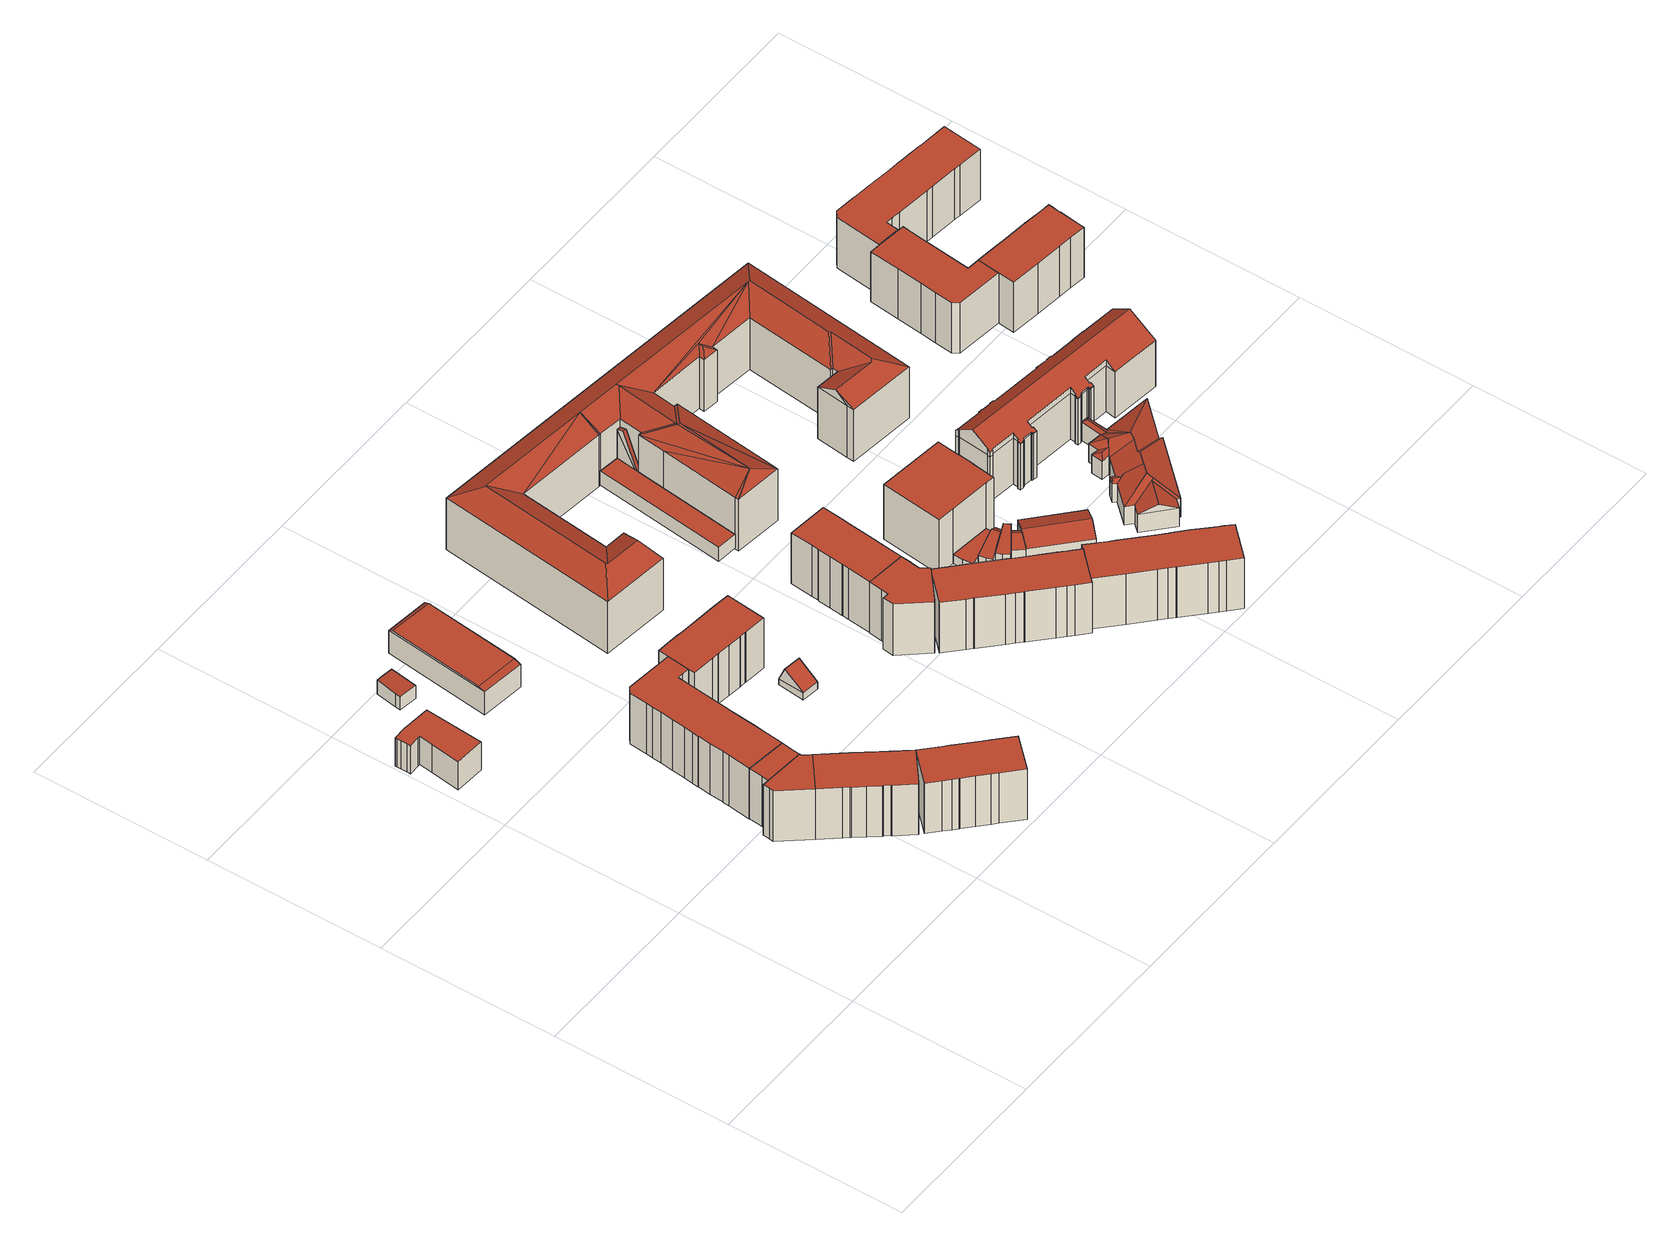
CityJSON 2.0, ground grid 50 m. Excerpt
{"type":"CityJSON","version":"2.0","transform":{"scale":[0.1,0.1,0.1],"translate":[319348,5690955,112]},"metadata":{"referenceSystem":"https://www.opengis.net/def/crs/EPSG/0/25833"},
"CityObjects":{
"building1":{"type":"Building","attributes":{"Gemeindeschluessel":14713000,"Dachorientierung":0,"MittlereTraufHoehe":122.43,"ObjektHoehe":9.33,"BodenHoehe":113.09,"Geometrietyp2DReferenz":"3000","BezugspunktDach":"2000","AbsoluteHoehe":122.43,"Dachflaeche":150.11,"function":"31001_9998","measuredHeight":9.33,"storeysAboveGround":3},"geometry":[{"type":"MultiSurface","lod":"2","boundaries":[[[0,1,2,3,4,5,6,7,8,9,10,11]],[[5,4,12,13]],[[4,3,14,12]],[[3,2,15,14]],[[2,1,16,15]],[[1,0,17,16]],[[0,11,18,17]],[[11,10,19,18]],[[10,9,20,19]],[[9,8,21,20]],[[8,7,22,21]],[[7,6,23,22]],[[6,5,13,23]],[[18,19,20,21,22,23,13,12,14,15,16,17]]],"semantics":{"surfaces":[{"type":"RoofSurface"},{"type":"WallSurface"},{"type":"GroundSurface"}],"values":[0,1,1,1,1,1,1,1,1,1,1,1,1,2]}}]},
"building2":{"type":"Building","attributes":{"Gemeindeschluessel":14713000,"Geometrietyp2DReferenz":"3000","function":"31001_9998","roofType":"9999"},"children":["building2-1","building2-2"]},
"building2-1":{"type":"BuildingPart","attributes":{"Dachtyp_tdc":"tdcPolyFlatRoof","Dachneigung":0,"QualitaetDacherkennung":59,"Geometrietyp2DReferenz":"3000","roofType":"1000","measuredHeight":16.65},"parents":["building2"],"geometry":[{"type":"MultiSurface","lod":"2","boundaries":[[[24,25,26,27]],[[25,28,29,26]],[[28,30,31,29]],[[30,32,33,31]],[[32,34,35,33]],[[34,36,37,35]],[[36,34,32,30,28,25,24]],[[27,26,29,31,33,35,37]],[[27,37,36,24]]],"semantics":{"surfaces":[{"type":"WallSurface"},{"type":"RoofSurface"},{"type":"GroundSurface"},{"type":"ClosureSurface"}],"values":[0,0,0,0,0,0,1,2,3]}}]},
"building2-2":{"type":"BuildingPart","attributes":{"Dachtyp_tdc":"tdcPolyFlatRoof","Dachneigung":0,"QualitaetDacherkennung":64,"Geometrietyp2DReferenz":"3000","roofType":"1000","measuredHeight":16.72},"parents":["building2"],"geometry":[{"type":"MultiSurface","lod":"2","boundaries":[[[38,39,40,41]],[[39,42,43,40]],[[42,44,45,43]],[[44,46,24,27,45]],[[47,48,49,37,36]],[[48,50,51,49]],[[50,52,53,51]],[[52,54,55,53]],[[54,38,41,55]],[[54,52,50,48,47,46,44,42,39,38]],[[41,40,43,45,27,37,49,51,53,55]],[[36,24,46,47]],[[36,37,27,24]]],"semantics":{"surfaces":[{"type":"WallSurface"},{"type":"RoofSurface"},{"type":"GroundSurface"},{"type":"ClosureSurface"}],"values":[0,0,0,0,0,0,0,0,0,1,2,0,3]}}]},
"building3":{"type":"Building","attributes":{"Dachtyp_tdc":"tdcPolyFlatRoof","Gemeindeschluessel":14713000,"Dachneigung":0,"QualitaetDacherkennung":76,"Geometrietyp2DReferenz":"3000","function":"31001_9998","roofType":"1000","measuredHeight":16.68},"geometry":[{"type":"MultiSurface","lod":"2","boundaries":[[[56,57,58,59]],[[57,60,61,58]],[[60,62,63,61]],[[62,64,65,63]],[[64,66,67,65]],[[66,68,69,67]],[[68,70,71,69]],[[70,72,73,71]],[[72,74,75,73]],[[74,38,41,75]],[[38,54,55,41]],[[54,76,77,55]],[[76,78,79,77]],[[78,80,81,79]],[[80,82,83,81]],[[82,84,85,83]],[[84,56,59,85]],[[84,82,80,78,76,54,38,74,72,70,68,66,64,62,60,57,56]],[[59,58,61,63,65,67,69,71,73,75,41,55,77,79,81,83,85]]],"semantics":{"surfaces":[{"type":"WallSurface"},{"type":"RoofSurface"},{"type":"GroundSurface"}],"values":[0,0,0,0,0,0,0,0,0,0,0,0,0,0,0,0,0,1,2]}}]},
"building4":{"type":"Building","attributes":{"Dachtyp_tdc":"tdcPolyFlatRoof","Gemeindeschluessel":14713000,"Dachneigung":3.45,"QualitaetDacherkennung":69,"Geometrietyp2DReferenz":"3000","function":"31001_9998","roofType":"2100","measuredHeight":4.68},"geometry":[{"type":"MultiSurface","lod":"2","boundaries":[[[86,87,88,89]],[[87,90,91,88]],[[90,92,93,91]],[[92,94,95,93]],[[94,96,97,95]],[[96,86,89,97]],[[96,94,92,90,87,86]],[[89,88,91,93,95,97]]],"semantics":{"surfaces":[{"type":"WallSurface"},{"type":"RoofSurface"},{"type":"GroundSurface"}],"values":[0,0,0,0,0,0,1,2]}}]},
"building5":{"type":"Building","attributes":{"Dachtyp_tdc":"tdcPolyFlatRoof","Gemeindeschluessel":14713000,"Dachneigung":0,"QualitaetDacherkennung":66,"Geometrietyp2DReferenz":"3000","function":"31001_9998","roofType":"1000","measuredHeight":16.83},"geometry":[{"type":"MultiSurface","lod":"2","boundaries":[[[32,30,98,99]],[[30,100,101,98]],[[100,102,103,101]],[[102,104,105,103]],[[104,106,107,105]],[[106,108,109,107]],[[108,110,111,109]],[[110,112,113,111]],[[112,114,115,113]],[[114,116,117,115]],[[116,118,119,117]],[[118,120,121,119]],[[120,122,123,121]],[[122,124,125,123]],[[124,126,127,125]],[[126,128,129,127]],[[128,130,131,129]],[[130,132,133,131]],[[132,134,135,133]],[[134,136,137,135]],[[136,138,139,137]],[[138,140,141,139]],[[140,142,143,141]],[[142,144,145,143]],[[144,32,99,145]],[[144,142,140,138,136,134,132,130,128,126,124,122,120,118,116,114,112,110,108,106,104,102,100,30,32]],[[99,98,101,103,105,107,109,111,113,115,117,119,121,123,125,127,129,131,133,135,137,139,141,143,145]]],"semantics":{"surfaces":[{"type":"WallSurface"},{"type":"RoofSurface"},{"type":"GroundSurface"}],"values":[0,0,0,0,0,0,0,0,0,0,0,0,0,0,0,0,0,0,0,0,0,0,0,0,0,1,2]}}]},
"building6":{"type":"Building","attributes":{"Dachtyp_tdc":"tdcPolyFlatRoof","Gemeindeschluessel":14713000,"Dachneigung":0,"QualitaetDacherkennung":77,"Geometrietyp2DReferenz":"3000","function":"31001_9998","roofType":"1000","measuredHeight":16.66},"geometry":[{"type":"MultiSurface","lod":"2","boundaries":[[[84,146,147,85]],[[146,148,149,147]],[[148,150,151,149]],[[150,152,153,151]],[[152,154,155,153]],[[154,156,157,155]],[[156,158,159,157]],[[158,160,161,159]],[[160,162,163,161]],[[162,164,165,163]],[[164,166,167,165]],[[166,168,169,167]],[[168,170,171,169]],[[170,172,173,171]],[[172,174,175,173]],[[174,84,85,175]],[[174,172,170,168,166,164,162,160,158,156,154,152,150,148,146,84]],[[85,147,149,151,153,155,157,159,161,163,165,167,169,171,173,175]]],"semantics":{"surfaces":[{"type":"WallSurface"},{"type":"RoofSurface"},{"type":"GroundSurface"}],"values":[0,0,0,0,0,0,0,0,0,0,0,0,0,0,0,0,1,2]}}]},
"building7":{"type":"Building","attributes":{"Dachtyp_tdc":"tdcCutGableRoof","Gemeindeschluessel":14713000,"Dachneigung":0.008,"QualitaetDacherkennung":45,"Geometrietyp2DReferenz":"3000","function":"31001_2000","roofType":"9999","measuredHeight":8.19},"geometry":[{"type":"MultiSurface","lod":"2","boundaries":[[[176,177,178,179]],[[177,180,181,178]],[[180,182,183,181]],[[182,176,179,183]],[[177,176,184,185]],[[180,177,185,186]],[[182,180,186,187]],[[176,182,187,184]],[[186,185,184,187]],[[179,178,181,183]]],"semantics":{"surfaces":[{"type":"WallSurface"},{"type":"RoofSurface"},{"type":"GroundSurface"}],"values":[0,0,0,0,1,0,1,0,1,2]}}]},
"building8":{"type":"Building","attributes":{"Dachtyp_tdc":"tdcPolyFlatRoof","Gemeindeschluessel":14713000,"Dachneigung":0,"QualitaetDacherkennung":58,"Geometrietyp2DReferenz":"3000","function":"31001_9998","roofType":"1000","measuredHeight":16.64},"geometry":[{"type":"MultiSurface","lod":"2","boundaries":[[[188,189,190,191]],[[189,192,193,190]],[[192,194,195,193]],[[194,196,197,195]],[[196,198,199,197]],[[198,200,201,199]],[[200,202,203,201]],[[202,204,205,203]],[[204,130,206,205]],[[130,128,207,206]],[[128,208,209,207]],[[208,210,211,209]],[[210,212,213,211]],[[212,214,215,213]],[[214,216,217,215]],[[216,218,219,217]],[[218,220,221,219]],[[220,188,191,221]],[[220,218,216,214,212,210,208,128,130,204,202,200,198,196,194,192,189,188]],[[191,190,193,195,197,199,201,203,205,206,207,209,211,213,215,217,219,221]]],"semantics":{"surfaces":[{"type":"WallSurface"},{"type":"RoofSurface"},{"type":"GroundSurface"}],"values":[0,0,0,0,0,0,0,0,0,0,0,0,0,0,0,0,0,0,1,2]}}]},
"building9":{"type":"Building","attributes":{"Dachtyp_tdc":"tdcGableRoof","Gemeindeschluessel":14713000,"Dachneigung":35.9,"QualitaetDacherkennung":10,"Geometrietyp2DReferenz":"3000","function":"31001_9998","roofType":"3100","measuredHeight":6.36},"geometry":[{"type":"MultiSurface","lod":"2","boundaries":[[[222,223,224,225]],[[223,226,227,224]],[[226,228,229,227]],[[228,222,225,229]],[[226,223,230]],[[222,228,231]],[[223,222,231,230]],[[228,226,230,231]],[[225,224,227,229]]],"semantics":{"surfaces":[{"type":"WallSurface"},{"type":"RoofSurface"},{"type":"GroundSurface"}],"values":[0,0,0,0,0,0,1,1,2]}}]},
"building10":{"type":"Building","attributes":{"Dachtyp_tdc":"tdcPolyFlatRoof","Gemeindeschluessel":14713000,"Dachneigung":0,"QualitaetDacherkennung":69,"Geometrietyp2DReferenz":"3000","function":"31001_9998","roofType":"1000","measuredHeight":17.02},"geometry":[{"type":"MultiSurface","lod":"2","boundaries":[[[232,233,234,235]],[[233,236,237,234]],[[236,238,239,237]],[[238,240,241,239]],[[240,242,243,241]],[[242,244,245,243]],[[244,246,247,245]],[[246,248,249,247]],[[248,250,251,249]],[[250,252,253,251]],[[252,254,255,253]],[[254,256,257,255]],[[256,258,259,257]],[[258,232,235,259]],[[258,256,254,252,250,248,246,244,242,240,238,236,233,232]],[[235,234,237,239,241,243,245,247,249,251,253,255,257,259]]],"semantics":{"surfaces":[{"type":"WallSurface"},{"type":"RoofSurface"},{"type":"GroundSurface"}],"values":[0,0,0,0,0,0,0,0,0,0,0,0,0,0,1,2]}}]},
"building11":{"type":"Building","attributes":{"Dachtyp_tdc":"tdcPolyFlatRoof","Gemeindeschluessel":14713000,"Dachneigung":0,"QualitaetDacherkennung":62,"Geometrietyp2DReferenz":"3000","function":"31001_9998","roofType":"1000","measuredHeight":16.82},"geometry":[{"type":"MultiSurface","lod":"2","boundaries":[[[250,248,260,261]],[[248,262,263,260]],[[262,264,265,263]],[[264,266,267,265]],[[266,268,269,267]],[[268,270,271,269]],[[270,272,273,271]],[[272,274,275,273]],[[274,276,277,275]],[[276,278,279,277]],[[278,280,281,279]],[[280,282,283,281]],[[282,284,285,283]],[[284,286,287,285]],[[286,250,261,287]],[[286,284,282,280,278,276,274,272,270,268,266,264,262,248,250]],[[261,260,263,265,267,269,271,273,275,277,279,281,283,285,287]]],"semantics":{"surfaces":[{"type":"WallSurface"},{"type":"RoofSurface"},{"type":"GroundSurface"}],"values":[0,0,0,0,0,0,0,0,0,0,0,0,0,0,0,1,2]}}]},
"building12":{"type":"Building","attributes":{"Dachtyp_tdc":"tdcPolyFlatRoof","Gemeindeschluessel":14713000,"Dachneigung":0,"QualitaetDacherkennung":55,"Geometrietyp2DReferenz":"3000","function":"31001_9998","roofType":"1000","measuredHeight":16.64},"geometry":[{"type":"MultiSurface","lod":"2","boundaries":[[[288,289,290,291]],[[289,292,293,290]],[[292,294,295,293]],[[294,296,297,295]],[[296,298,299,297]],[[298,300,301,299]],[[300,302,303,301]],[[302,304,305,303]],[[304,306,307,305]],[[306,308,309,307]],[[308,310,311,309]],[[310,312,313,311]],[[312,314,315,313]],[[314,316,317,315]],[[316,318,319,317]],[[318,320,321,319]],[[320,322,323,321]],[[322,324,325,323]],[[324,326,327,325]],[[326,328,329,327]],[[328,330,331,329]],[[330,332,333,331]],[[332,334,335,333]],[[334,288,291,335]],[[334,332,330,328,326,324,322,320,318,316,314,312,310,308,306,304,302,300,298,296,294,292,289,288]],[[291,290,293,295,297,299,301,303,305,307,309,311,313,315,317,319,321,323,325,327,329,331,333,335]]],"semantics":{"surfaces":[{"type":"WallSurface"},{"type":"RoofSurface"},{"type":"GroundSurface"}],"values":[0,0,0,0,0,0,0,0,0,0,0,0,0,0,0,0,0,0,0,0,0,0,0,0,1,2]}}]},
"building13":{"type":"Building","attributes":{"Gemeindeschluessel":14713000,"Geometrietyp2DReferenz":"3000","function":"31001_9998","roofType":"9999"},"children":["building13-1","building13-2"]},
"building13-1":{"type":"BuildingPart","attributes":{"Dachtyp_tdc":"tdcPolyFlatRoof","Dachneigung":0,"QualitaetDacherkennung":70,"Geometrietyp2DReferenz":"3000","roofType":"1000","measuredHeight":4.59},"parents":["building13"],"geometry":[{"type":"MultiSurface","lod":"2","boundaries":[[[336,337,338,339]],[[337,340,341,338]],[[340,342,343,341]],[[344,336,339,345,346]],[[344,347,342,340,337,336]],[[339,338,341,343,345]],[[346,347,344]],[[345,343,342,347,346]]],"semantics":{"surfaces":[{"type":"WallSurface"},{"type":"RoofSurface"},{"type":"GroundSurface"},{"type":"ClosureSurface"}],"values":[0,0,0,0,1,2,0,3]}}]},
"building13-2":{"type":"BuildingPart","attributes":{"Dachtyp_tdc":"tdcGableRoof","Dachneigung":67.77,"QualitaetDacherkennung":4,"Geometrietyp2DReferenz":"3000","roofType":"3100","measuredHeight":14.81},"parents":["building13"],"geometry":[{"type":"MultiSurface","lod":"2","boundaries":[[[348,349,350,343,342]],[[349,351,352,350]],[[351,346,345,352]],[[351,349,353]],[[348,347,346,354]],[[349,348,354,353]],[[346,351,353,354]],[[343,350,352,345]],[[342,347,348]],[[343,345,346,347,342]]],"semantics":{"surfaces":[{"type":"WallSurface"},{"type":"RoofSurface"},{"type":"GroundSurface"},{"type":"ClosureSurface"}],"values":[0,0,0,0,0,1,1,2,0,3]}}]},
"building14":{"type":"Building","attributes":{"Dachtyp_tdc":"tdcFreeFormRoof","Gemeindeschluessel":14713000,"Dachneigung":26.73,"QualitaetDacherkennung":16,"Geometrietyp2DReferenz":"3000","function":"31001_9998","roofType":"5000","measuredHeight":20.5},"geometry":[{"type":"MultiSurface","lod":"2","boundaries":[[[355,356,357,358]],[[356,359,360,357]],[[359,361,362,360]],[[361,363,364,362]],[[363,365,366,364]],[[365,367,368,366]],[[367,369,370,368]],[[369,371,372,370]],[[371,373,374,372]],[[373,375,376,374]],[[375,377,378,376]],[[379,380,381,382]],[[380,383,384,381]],[[383,385,386,384]],[[385,387,388,386]],[[387,389,390,388]],[[389,391,392,390]],[[391,393,394,392]],[[393,355,358,394]],[[395,396,393,391]],[[397,398,395,391,389]],[[397,389,387]],[[398,397,387,385]],[[399,396,395,398,385,383]],[[400,380,379]],[[400,383,380]],[[383,400,399]],[[401,402,400,379,403]],[[404,401,403,405]],[[406,404,405,407]],[[407,408,406]],[[407,409,408]],[[410,409,407]],[[411,409,410]],[[409,411,412]],[[413,408,409]],[[409,412,414]],[[413,414,415,416]],[[414,413,409]],[[408,413,416,417]],[[418,402,401,404,406,408,417,419]],[[420,373,371]],[[420,421,373]],[[421,419,422]],[[377,422,423,378]],[[420,419,421]],[[419,420,418]],[[424,421,422,377]],[[424,377,375]],[[421,424,375,373]],[[425,426,420,371,369]],[[427,425,369,367]],[[428,429,427,367,365]],[[430,428,365,363]],[[361,430,363]],[[430,361,359]],[[429,428,430,359,356]],[[426,425,427,429,356,355]],[[396,399,400,402,418,420,426,355,393]],[[358,357,360,362,364,366,368,370,372,374,376,378,423,431,432,433,434,435,436,437,438,439,440,441,382,381,384,386,388,390,392,394]],[[422,419,431,423]],[[419,417,432,431]],[[417,416,433,432]],[[416,415,434,433]],[[415,414,435,434]],[[414,412,436,435]],[[412,411,437,436]],[[411,410,438,437]],[[410,407,439,438]],[[407,405,440,439]],[[405,403,441,440]],[[403,379,382,441]]],"semantics":{"surfaces":[{"type":"WallSurface"},{"type":"RoofSurface"},{"type":"GroundSurface"}],"values":[0,0,0,0,0,0,0,0,0,0,0,0,0,0,0,0,0,0,0,1,1,1,1,1,1,1,1,1,1,1,1,1,1,1,1,1,1,1,1,1,1,1,1,1,0,1,1,1,1,1,1,1,1,1,0,0,1,1,1,2,0,0,0,0,0,0,0,0,0,0,0,0]}}]},
"building15":{"type":"Building","attributes":{"Dachtyp_tdc":"tdcPolyFlatRoof","Gemeindeschluessel":14713000,"Dachneigung":0,"QualitaetDacherkennung":73,"Geometrietyp2DReferenz":"3000","function":"31001_9998","roofType":"1000","measuredHeight":16.72},"geometry":[{"type":"MultiSurface","lod":"2","boundaries":[[[442,443,444,445]],[[443,446,447,444]],[[446,448,449,447]],[[448,450,451,449]],[[450,452,453,451]],[[452,454,455,453]],[[454,456,457,455]],[[456,458,459,457]],[[458,460,461,459]],[[460,462,463,461]],[[462,464,465,463]],[[464,466,467,465]],[[466,468,469,467]],[[468,470,471,469]],[[470,472,473,471]],[[472,474,475,473]],[[474,476,477,475]],[[476,478,479,477]],[[478,480,481,479]],[[480,482,483,481]],[[482,484,485,483]],[[484,442,445,485]],[[484,482,480,478,476,474,472,470,468,466,464,462,460,458,456,454,452,450,448,446,443,442]],[[445,444,447,449,451,453,455,457,459,461,463,465,467,469,471,473,475,477,479,481,483,485]]],"semantics":{"surfaces":[{"type":"WallSurface"},{"type":"RoofSurface"},{"type":"GroundSurface"}],"values":[0,0,0,0,0,0,0,0,0,0,0,0,0,0,0,0,0,0,0,0,0,0,1,2]}}]},
"building16":{"type":"Building","attributes":{"Gemeindeschluessel":14713000,"Geometrietyp2DReferenz":"3000","function":"31001_9998","roofType":"9999"},"children":["building16-1","building16-2","building16-3","building16-4"]},
"building16-1":{"type":"BuildingPart","attributes":{"Dachtyp_tdc":"tdcGableRoof","Dachneigung":19.47,"QualitaetDacherkennung":60,"Geometrietyp2DReferenz":"3000","roofType":"3100","measuredHeight":6.07},"parents":["building16"],"geometry":[{"type":"MultiSurface","lod":"2","boundaries":[[[486,487,488,489]],[[487,490,491,488]],[[490,492,493,491]],[[490,487,494]],[[487,486,495,494]],[[492,490,494,495]],[[489,488,491,493]],[[489,493,492,486]],[[486,492,495]]],"semantics":{"surfaces":[{"type":"WallSurface"},{"type":"RoofSurface"},{"type":"GroundSurface"},{"type":"ClosureSurface"}],"values":[0,0,0,0,1,1,2,3,3]}}]},
"building16-2":{"type":"BuildingPart","attributes":{"Dachtyp_tdc":"tdcGableRoof","Dachneigung":21.02,"QualitaetDacherkennung":64,"Geometrietyp2DReferenz":"3000","roofType":"3100","measuredHeight":6.18},"parents":["building16"],"geometry":[{"type":"MultiSurface","lod":"2","boundaries":[[[496,497,498,499,500]],[[501,502,503,504,505]],[[502,506,507,503]],[[508,509,510,511]],[[509,496,500,510]],[[512,513,506,502,501,514]],[[514,497,496,509,508,515,512]],[[500,499,516,504,503,507,517,511,510]],[[518,498,497,514]],[[516,499,498,518]],[[501,505,518,514]],[[516,518,505,504]],[[519,513,512]],[[517,507,506,513,519]],[[515,519,512]],[[517,519,515,508,511]]],"semantics":{"surfaces":[{"type":"WallSurface"},{"type":"RoofSurface"},{"type":"GroundSurface"},{"type":"ClosureSurface"}],"values":[0,0,0,0,0,1,1,2,0,3,0,3,0,3,0,3]}}]},
"building16-3":{"type":"BuildingPart","attributes":{"Dachtyp_tdc":"tdcPolyFlatRoof","Dachneigung":0,"QualitaetDacherkennung":0,"Geometrietyp2DReferenz":"3000","roofType":"9999","measuredHeight":3.05},"parents":["building16"],"geometry":[{"type":"MultiSurface","lod":"2","boundaries":[[[520,521,522,498,518,505,523,524]],[[524,523,525,526]],[[523,505,504,525]],[[498,522,527,499]],[[522,521,528,527]],[[521,520,529,528]],[[520,524,526,529]],[[526,525,504,516,499,527,528,529]],[[499,516,518,498]],[[516,504,505,518]]],"semantics":{"surfaces":[{"type":"RoofSurface"},{"type":"WallSurface"},{"type":"GroundSurface"},{"type":"ClosureSurface"}],"values":[0,1,1,1,1,1,1,2,3,3]}}]},
"building16-4":{"type":"BuildingPart","attributes":{"Dachtyp_tdc":"tdcPolyFlatRoof","Dachneigung":18.04,"QualitaetDacherkennung":52,"Geometrietyp2DReferenz":"3000","roofType":"2100","measuredHeight":6.79},"parents":["building16"],"geometry":[{"type":"MultiSurface","lod":"2","boundaries":[[[530,531,486,489,507,506]],[[532,493,492]],[[532,533,534,493]],[[533,535,536,534]],[[535,508,511,536]],[[535,533,532,531,530,513,519,515,508]],[[511,517,507,489,493,534,536]],[[506,513,530]],[[507,517,519,513,506]],[[517,511,508,515,519]],[[532,492,495,486,531]],[[492,493,489,486]],[[492,486,495]]],"semantics":{"surfaces":[{"type":"WallSurface"},{"type":"RoofSurface"},{"type":"GroundSurface"},{"type":"ClosureSurface"}],"values":[0,0,0,0,0,1,2,0,3,3,0,3,3]}}]},
"building17":{"type":"Building","attributes":{"Dachtyp_tdc":"tdcPolyFlatRoof","Gemeindeschluessel":14713000,"Dachneigung":0,"QualitaetDacherkennung":66,"Geometrietyp2DReferenz":"3000","function":"31001_9998","roofType":"1000","measuredHeight":18.13},"geometry":[{"type":"MultiSurface","lod":"2","boundaries":[[[537,538,539,540]],[[538,541,542,539]],[[541,543,544,542]],[[543,545,526,544]],[[545,546,529,526]],[[546,547,548,529]],[[547,549,550,548]],[[549,551,552,550]],[[551,553,554,552]],[[553,537,540,554]],[[553,551,549,547,546,545,543,541,538,537]],[[540,539,542,544,526,529,548,550,552,554]]],"semantics":{"surfaces":[{"type":"WallSurface"},{"type":"RoofSurface"},{"type":"GroundSurface"}],"values":[0,0,0,0,0,0,0,0,0,0,1,2]}}]},
"building18":{"type":"Building","attributes":{"Dachtyp_tdc":"tdcFreeFormRoof","Gemeindeschluessel":14713000,"Dachneigung":20.09,"QualitaetDacherkennung":72,"Geometrietyp2DReferenz":"3000","function":"31001_9998","roofType":"5000","measuredHeight":6.67},"geometry":[{"type":"MultiSurface","lod":"2","boundaries":[[[555,556,557,558]],[[556,559,491,557]],[[559,560,488,491]],[[560,561,562,488]],[[561,563,564,562]],[[563,555,558,564]],[[565,566,556,555,567]],[[563,568,569,565,567]],[[560,569,568,561]],[[559,566,565,569,560]],[[561,568,563]],[[556,566,559]],[[563,567,555]],[[558,557,491,488,562,564]]],"semantics":{"surfaces":[{"type":"WallSurface"},{"type":"RoofSurface"},{"type":"GroundSurface"}],"values":[0,0,0,0,0,0,1,1,0,0,0,0,0,2]}}]},
"building19":{"type":"Building","attributes":{"Dachtyp_tdc":"tdcFreeFormRoof","Gemeindeschluessel":14713000,"Dachneigung":25.69,"QualitaetDacherkennung":19,"Geometrietyp2DReferenz":"3000","function":"31001_9998","roofType":"5000","measuredHeight":9.33},"geometry":[{"type":"MultiSurface","lod":"2","boundaries":[[[570,571,572]],[[573,570,572,574]],[[575,576,577,578]],[[579,575,578,580]],[[579,580,581]],[[582,576,575,579,581,583]],[[584,585,582,583,586]],[[587,588,589,590,591,584,586,592]],[[593,587,592,594]],[[593,594,595]],[[588,587,593,595,596]],[[597,589,588,596,598]],[[599,597,598,600]],[[601,602,599,600,603]],[[601,603,604]],[[602,601,604,605]],[[599,602,605,606]],[[590,589,597,599,606,607]],[[591,590,607,608]],[[585,584,591,608,609]],[[610,611,612,613,614,615,616,617,618,619,620,621,622,623,624,625,626,627,628,629,630,631,632]],[[608,607,611,610]],[[607,606,612,611]],[[606,605,613,612]],[[605,604,614,613]],[[604,603,615,614]],[[603,600,616,615]],[[600,598,617,616]],[[598,596,618,617]],[[596,595,619,618]],[[595,594,620,619]],[[594,592,621,620]],[[592,586,622,621]],[[586,583,623,622]],[[583,581,624,623]],[[581,580,625,624]],[[580,578,626,625]],[[578,577,627,626]],[[577,574,628,627]],[[574,572,629,628]],[[572,571,630,629]],[[571,633,631,630]],[[633,609,632,631]],[[609,608,610,632]],[[633,585,609]],[[573,585,633]],[[574,585,573]],[[574,582,585]],[[574,576,582]],[[576,574,577]],[[570,573,633,571]]],"semantics":{"surfaces":[{"type":"RoofSurface"},{"type":"WallSurface"},{"type":"GroundSurface"}],"values":[0,0,0,0,0,0,0,0,0,0,0,0,0,0,1,0,0,0,0,0,2,1,1,1,1,1,1,1,1,1,1,1,1,1,1,1,1,1,1,1,1,1,1,1,0,0,0,0,0,0,0]}}]},
"building20":{"type":"Building","attributes":{"name":"ZAW Zentrum für Aus- und Weiterbildung Leipzig","Dachtyp_tdc":"tdcFreeFormRoof","Gemeindeschluessel":14713000,"Dachneigung":31.23,"QualitaetDacherkennung":40,"Geometrietyp2DReferenz":"3000","function":"31001_3021","roofType":"5000","measuredHeight":20.24},"geometry":[{"type":"MultiSurface","lod":"2","boundaries":[[[634,635,636,637]],[[635,638,639,636]],[[638,640,641,639]],[[640,642,643,641]],[[642,644,645,643]],[[644,646,647,645]],[[646,648,649,647]],[[648,650,651,649]],[[650,652,653,651]],[[652,654,655,653]],[[654,656,657,655]],[[656,658,659,657]],[[658,660,661,659]],[[660,662,663,661]],[[662,664,665,663]],[[664,666,667,665]],[[666,668,669,667]],[[668,670,671,669]],[[670,672,673,671]],[[672,674,675,673]],[[674,676,677,675]],[[676,678,679,677]],[[678,680,681,679]],[[680,682,683,681]],[[682,684,685,683]],[[684,686,687,685]],[[686,688,689,687]],[[688,690,691,689]],[[690,692,693,691]],[[694,695,696,697,698,699,700,701,702,703,704,705,706,707,708,709,710,711,712,713,714,715,716,717,718,719,720,721,722,723,724,725,726,727,728,729,730,731,732,733,734,735,736,737]],[[738,739,740,741,742,743,744,745,746,747,748,749,750,751,752,753,754,755,756,757,758,759,760,761,762,763,764,765,766,767,768,769,770,733,732]],[[771,734,733,770,772]],[[772,770,769,773]],[[773,769,768,774]],[[774,768,767,634]],[[634,767,766,635]],[[635,766,765,638]],[[638,765,764,640]],[[640,764,763,642]],[[642,763,762,644]],[[644,762,761,646]],[[646,761,760,648]],[[648,760,759,650]],[[650,759,758,652]],[[652,758,757,654]],[[654,757,756,656]],[[656,756,755,658]],[[658,755,754,660]],[[660,754,753,662]],[[662,753,752,664]],[[664,752,751,666]],[[666,751,750,668]],[[668,750,749,670]],[[670,749,748,672]],[[672,748,747,674]],[[674,747,746,676]],[[676,746,745,678]],[[678,745,744,680]],[[680,744,743,682]],[[682,743,742,684]],[[684,742,741,686]],[[686,741,740,688]],[[688,740,739,690]],[[690,739,738,692]],[[692,738,732,731]],[[775,737,736,776]],[[777,694,737,775]],[[776,736,735,778]],[[778,735,734,771]],[[779,729,728,780]],[[730,729,779]],[[780,728,727,781]],[[781,727,726,782]],[[782,726,725,783]],[[783,725,724,784]],[[784,724,723,785]],[[785,723,722,786]],[[786,722,721,787]],[[787,721,720,788]],[[788,720,719,789]],[[789,719,718,790]],[[790,718,717,791]],[[791,717,716,792]],[[792,716,715,793]],[[793,715,714,794]],[[794,714,713,795]],[[795,713,712,796]],[[796,712,711,797]],[[797,711,710,798]],[[798,710,709,799]],[[799,709,708,800]],[[800,708,707,801]],[[801,707,706,802]],[[802,706,705,803]],[[803,705,704,804]],[[804,704,703,805]],[[805,703,702,806]],[[806,702,701,807]],[[807,701,700,808]],[[808,700,699,809]],[[809,699,698,810]],[[810,698,697,811]],[[811,697,696,812]],[[812,696,695,813]],[[813,695,694,777]],[[693,814,815,816,817,818,819,820,821,822,823,824,630,629,825,826,827,828,829,830,831,832,833,834,835,836,837,838,839,840,841,842,843,844,845,846,847,848,849,850,851,852,853,854,855,856,637,636,639,641,643,645,647,649,651,653,655,657,659,661,663,665,667,669,671,673,675,677,679,681,683,685,687,689,691]],[[692,731,814,693]],[[731,730,815,814]],[[730,779,816,815]],[[779,780,817,816]],[[780,781,818,817]],[[781,782,819,818]],[[782,783,820,819]],[[783,784,821,820]],[[784,785,822,821]],[[785,786,823,822]],[[786,787,824,823]],[[787,788,630,824]],[[788,789,629,630]],[[789,790,825,629]],[[790,791,826,825]],[[791,792,827,826]],[[792,793,828,827]],[[793,794,829,828]],[[794,795,830,829]],[[795,796,831,830]],[[796,797,832,831]],[[797,798,833,832]],[[798,799,834,833]],[[799,800,835,834]],[[800,801,836,835]],[[801,802,837,836]],[[802,803,838,837]],[[803,804,839,838]],[[804,805,840,839]],[[805,806,841,840]],[[806,807,842,841]],[[807,808,843,842]],[[808,809,844,843]],[[809,810,845,844]],[[810,811,846,845]],[[811,812,847,846]],[[812,813,848,847]],[[813,777,849,848]],[[777,775,850,849]],[[775,776,851,850]],[[776,778,852,851]],[[778,771,853,852]],[[771,772,854,853]],[[772,773,855,854]],[[773,774,856,855]],[[774,634,637,856]]],"semantics":{"surfaces":[{"type":"WallSurface"},{"type":"RoofSurface"},{"type":"GroundSurface"}],"values":[0,0,0,0,0,0,0,0,0,0,0,0,0,0,0,0,0,0,0,0,0,0,0,0,0,0,0,0,0,1,1,0,0,0,0,0,0,0,0,0,0,0,0,0,0,0,0,0,0,0,0,0,0,0,0,0,0,0,0,0,0,0,0,0,0,0,0,0,0,0,0,0,0,0,0,0,0,0,0,0,0,0,0,0,0,0,0,0,0,0,0,0,0,0,0,0,0,0,0,0,0,0,0,0,0,2,0,0,0,0,0,0,0,0,0,0,0,0,0,0,0,0,0,0,0,0,0,0,0,0,0,0,0,0,0,0,0,0,0,0,0,0,0,0,0,0,0,0,0,0,0,0]}}]},
"building21":{"type":"Building","attributes":{"Dachtyp_tdc":"tdcPolyFlatRoof","Gemeindeschluessel":14713000,"Dachneigung":0,"QualitaetDacherkennung":65,"Geometrietyp2DReferenz":"3000","function":"31001_9998","roofType":"1000","measuredHeight":16.59},"geometry":[{"type":"MultiSurface","lod":"2","boundaries":[[[857,858,859,860]],[[858,861,862,859]],[[861,863,864,862]],[[863,865,866,864]],[[865,867,868,866]],[[867,869,870,868]],[[869,871,872,870]],[[871,873,874,872]],[[873,875,876,874]],[[875,877,878,876]],[[877,879,880,878]],[[879,881,882,880]],[[881,883,884,882]],[[883,885,886,884]],[[885,887,888,886]],[[887,889,890,888]],[[889,891,892,890]],[[891,857,860,892]],[[891,889,887,885,883,881,879,877,875,873,871,869,867,865,863,861,858,857]],[[860,859,862,864,866,868,870,872,874,876,878,880,882,884,886,888,890,892]]],"semantics":{"surfaces":[{"type":"WallSurface"},{"type":"RoofSurface"},{"type":"GroundSurface"}],"values":[0,0,0,0,0,0,0,0,0,0,0,0,0,0,0,0,0,0,1,2]}}]},
"building22":{"type":"Building","attributes":{"Dachtyp_tdc":"tdcPolyFlatRoof","Gemeindeschluessel":14713000,"Dachneigung":0,"QualitaetDacherkennung":54,"Geometrietyp2DReferenz":"3000","function":"31001_9998","roofType":"1000","measuredHeight":16.6},"geometry":[{"type":"MultiSurface","lod":"2","boundaries":[[[893,894,895,896]],[[894,897,898,895]],[[897,899,900,898]],[[899,861,862,900]],[[861,858,859,862]],[[858,901,902,859]],[[901,903,904,902]],[[903,905,906,904]],[[905,907,908,906]],[[907,909,910,908]],[[909,911,912,910]],[[911,913,914,912]],[[913,915,916,914]],[[915,917,918,916]],[[917,919,920,918]],[[919,921,922,920]],[[921,923,924,922]],[[923,925,926,924]],[[925,927,928,926]],[[927,929,930,928]],[[929,893,896,930]],[[929,927,925,923,921,919,917,915,913,911,909,907,905,903,901,858,861,899,897,894,893]],[[896,895,898,900,862,859,902,904,906,908,910,912,914,916,918,920,922,924,926,928,930]]],"semantics":{"surfaces":[{"type":"WallSurface"},{"type":"RoofSurface"},{"type":"GroundSurface"}],"values":[0,0,0,0,0,0,0,0,0,0,0,0,0,0,0,0,0,0,0,0,0,1,2]}}]},
"building23":{"type":"Building","attributes":{"Dachtyp_tdc":"tdcPolyFlatRoof","Gemeindeschluessel":14713000,"Dachneigung":0,"QualitaetDacherkennung":56,"Geometrietyp2DReferenz":"3000","function":"31001_9998","roofType":"1000","measuredHeight":16.72},"geometry":[{"type":"MultiSurface","lod":"2","boundaries":[[[931,932,933,934]],[[931,935,936,937,938,939,940,941,942,943,944,945,946,947,948,949,950,951,952,953,954,955,956,957,958,932]],[[933,959,960,961,962,963,964,965,878,876,966,967,968,969,970,971,972,973,974,975,976,977,978,979,980,934]],[[932,958,959,933]],[[958,957,960,959]],[[957,956,961,960]],[[956,955,962,961]],[[955,954,963,962]],[[954,953,964,963]],[[953,952,965,964]],[[952,951,878,965]],[[951,950,876,878]],[[950,949,966,876]],[[949,948,967,966]],[[948,947,968,967]],[[947,946,969,968]],[[946,945,970,969]],[[945,944,971,970]],[[944,943,972,971]],[[943,942,973,972]],[[942,941,974,973]],[[941,940,975,974]],[[940,939,976,975]],[[939,938,977,976]],[[938,937,978,977]],[[937,936,979,978]],[[936,935,980,979]],[[935,931,934,980]]],"semantics":{"surfaces":[{"type":"WallSurface"},{"type":"RoofSurface"},{"type":"GroundSurface"}],"values":[0,1,2,0,0,0,0,0,0,0,0,0,0,0,0,0,0,0,0,0,0,0,0,0,0,0,0,0]}}]}
},
"vertices":[
[8,1322,104],[8,1316,104],[8,1305,104],[8,1287,104],[8,1277,104],[38,1278,104],[45,1278,104],[41,1238,104],[30,1156,104],[114,1150,104],[126,1315,104],[46,1323,104],[8,1277,11],[38,1278,11],[8,1287,11],[8,1305,11],[8,1316,11],[8,1322,11],[46,1323,11],[126,1315,11],[114,1150,11],[30,1156,11],[41,1238,11],[45,1278,11],
[336,482,185],[336,483,185],[336,483,19],[336,482,19],[339,501,185],[339,501,19],[343,541,185],[343,541,19],[457,528,185],[457,528,19],[452,490,185],[452,490,19],[450,473,185],[450,473,19],
[377,376,186],[314,452,186],[314,452,19],[377,376,19],[316,463,186],[316,463,19],[318,483,186],[318,483,19],[336,482,186],[450,473,186],[450,471,186],[450,471,19],[449,469,186],[449,469,19],[449,468,186],[449,468,19],[466,448,186],[466,448,19],
[534,190,186],[531,188,186],[531,188,19],[534,190,19],[491,236,186],[491,236,19],[490,238,186],[490,238,19],[479,252,186],[479,252,19],[477,253,186],[477,253,19],[454,282,186],[454,282,19],[431,310,186],[431,310,19],[429,312,186],[429,312,19],[418,326,186],[418,326,19],[507,398,186],[507,398,19],[521,381,186],[521,381,19],[566,325,186],[566,325,19],[580,307,186],[580,307,19],[619,260,186],[619,260,19],
[168,1422,51],[170,1436,51],[170,1436,8],[168,1422,8],[179,1496,55],[179,1496,8],[197,1494,55],[197,1494,8],[228,1489,55],[228,1489,8],[220,1414,51],[220,1414,8],
[343,541,17],[457,528,17],[351,605,185],[351,605,17],[353,623,185],[353,623,17],[353,624,185],[353,624,17],[356,663,185],[356,663,17],[360,699,185],[360,699,17],[360,701,185],[360,701,17],[362,718,185],[362,718,17],[365,743,185],[365,743,17],[369,780,185],[369,780,17],[373,817,185],[373,817,17],[376,843,185],[376,843,17],[378,862,185],[378,862,17],[383,913,185],[383,913,17],[400,926,185],[400,926,17],[534,912,185],[534,912,17],[527,848,185],[527,848,17],[507,850,185],[507,850,17],[491,851,185],[491,851,17],[489,830,185],[489,830,17],[476,709,185],[476,709,17],[473,687,185],[473,687,17],[466,613,185],[466,613,17],[464,592,185],[464,592,17],
[665,216,186],[665,216,19],[680,202,186],[680,202,19],[734,150,186],[734,150,19],[750,135,186],[750,135,19],[796,91,186],[796,91,19],[719,10,186],[719,10,19],[671,56,186],[671,56,19],[657,69,186],[657,69,19],[630,95,186],[630,95,19],[603,120,186],[603,120,19],[601,122,186],[601,122,19],[589,133,186],[589,133,19],[572,149,186],[572,149,19],[541,179,186],[541,179,19],[544,181,186],[544,181,19],
[297,1547,93],[421,1532,93],[421,1532,18],[297,1547,18],[385,1230,94],[385,1230,18],[262,1245,94],[262,1245,18],[295,1534,100],[419,1519,100],[387,1249,100],[264,1264,100],
[704,810,185],[703,810,185],[703,810,19],[704,810,19],[686,812,185],[686,812,19],[684,812,185],[684,812,19],[646,816,185],[646,816,19],[610,820,185],[610,820,19],[608,820,185],[608,820,19],[589,822,185],[589,822,19],[525,829,185],[525,829,19],[527,848,19],[534,912,19],[537,941,185],[537,941,19],[599,935,185],[599,935,19],[621,932,185],[621,932,19],[696,924,185],[696,924,19],[718,922,185],[718,922,19],[779,915,185],[779,915,19],[767,803,185],[767,803,19],
[744,744,35],[793,738,34],[793,738,18],[744,744,18],[785,661,41],[785,661,18],[735,667,41],[735,667,18],[791,718,82],[742,724,82],
[1128,580,187],[1044,509,187],[1044,509,17],[1128,580,17],[1041,507,187],[1041,507,17],[979,582,187],[979,582,17],[982,613,187],[982,613,17],[1000,611,187],[1000,611,17],[1000,614,187],[1000,614,17],[1002,631,187],[1002,631,17],[1007,670,187],[1007,670,17],[1119,658,187],[1119,658,17],[1117,644,187],[1117,644,17],[1116,634,187],[1116,634,17],[1114,621,187],[1114,621,17],[1112,601,187],[1112,601,17],
[1007,670,18],[1119,658,18],[1014,735,187],[1014,735,18],[1016,752,187],[1016,752,18],[1016,755,187],[1016,755,18],[1020,792,187],[1020,792,18],[1023,828,187],[1023,828,18],[1024,830,187],[1024,830,18],[1026,849,187],[1026,849,18],[1032,913,187],[1032,913,18],[1144,901,187],[1144,901,18],[1138,838,187],[1138,838,18],[1135,818,187],[1135,818,18],[1128,744,187],[1128,744,18],[1125,722,187],[1125,722,18],
[1128,580,183],[1172,538,183],[1172,538,16],[1128,580,16],[1189,522,183],[1189,522,16],[1259,455,183],[1259,455,16],[1273,441,183],[1273,441,16],[1345,372,183],[1345,372,16],[1362,356,183],[1362,356,16],[1372,346,183],[1372,346,16],[1379,339,183],[1379,339,16],[1390,329,183],[1390,329,16],[1322,258,183],[1322,258,16],[1311,246,183],[1311,246,16],[1281,274,183],[1281,274,16],[1268,287,183],[1268,287,16],[1249,305,183],[1249,305,16],[1196,356,183],[1196,356,16],[1194,358,183],[1194,358,16],[1180,372,183],[1180,372,16],[1162,389,183],[1162,389,16],[1110,440,183],[1110,440,16],[1108,442,183],[1108,442,16],[1095,454,183],[1095,454,16],[1049,499,183],[1049,499,16],[1052,501,183],[1052,501,16],
[1049,1087,66],[991,1093,66],[991,1093,20],[1049,1087,20],[1035,1466,66],[1035,1466,20],[1093,1458,66],[1093,1458,20],[1085,1391,66],[1085,1391,20],[1085,1391,51],[1086,1401,66],
[1093,1458,162],[1103,1457,162],[1103,1457,20],[1095,1390,51],[1095,1390,20],[1101,1438,168],[1091,1439,168],
[1697,1512,189],[1637,1006,189],[1637,1006,18],[1697,1512,18],[1445,1028,189],[1445,1028,18],[1447,1048,189],[1447,1048,18],[1458,1141,189],[1458,1141,18],[1527,1133,189],[1527,1133,18],[1528,1149,189],[1528,1149,18],[1522,1150,189],[1522,1150,18],[1551,1404,189],[1551,1404,18],[1423,1419,189],[1423,1419,18],[1421,1404,189],[1421,1404,18],[1376,1410,189],[1376,1410,18],[1035,1466,189],[1031,1466,189],[1031,1466,18],[1035,1466,18],[770,1497,189],[770,1497,18],[740,1238,189],[740,1238,18],[801,1231,189],[801,1231,18],[787,1107,189],[787,1107,18],[594,1129,189],[594,1129,18],[654,1636,189],[654,1636,18],[668,1187,222],[712,1563,222],[775,1171,221],[671,1183,221],[716,1566,220],[1041,1528,220],[1168,1507,218],[1164,1512,221],[1103,1457,189],[1145,1326,218],[1095,1390,189],[1140,1322,221],[1085,1391,189],[1140,1319,221],[1119,1095,223],[1076,1312,189],[1049,1087,189],[1048,1076,189],[1145,1313,223],[1183,1060,189],[1186,1079,189],[1221,1376,189],[1210,1377,189],[1165,1512,220],[1219,1443,189],[1620,1458,220],[1403,1445,201],[1377,1425,189],[1377,1425,18],[1401,1430,201],[1595,1207,222],[1624,1454,222],[1598,1204,220],[1576,1070,218],[1583,1075,220],[1451,1085,218],[1219,1443,18],[1210,1377,18],[1221,1376,18],[1186,1079,18],[1183,1060,18],[1048,1076,18],[1049,1087,18],[1076,1312,18],[1085,1391,18],[1095,1390,18],[1103,1457,18],
[1322,258,181],[1390,329,181],[1390,329,13],[1322,258,13],[1401,340,181],[1401,340,13],[1446,296,181],[1446,296,13],[1460,283,181],[1460,283,13],[1533,213,181],[1533,213,13],[1550,197,181],[1550,197,13],[1554,194,181],[1554,194,13],[1590,161,181],[1590,161,13],[1620,130,181],[1620,130,13],[1636,115,181],[1636,115,13],[1646,105,181],[1646,105,13],[1664,87,181],[1664,87,13],[1586,5,181],[1586,5,13],[1556,34,181],[1556,34,13],[1543,46,181],[1543,46,13],[1524,64,181],[1524,64,13],[1471,115,181],[1471,115,13],[1469,117,181],[1469,117,13],[1456,130,181],[1456,130,13],[1437,148,181],[1437,148,13],[1383,199,181],[1383,199,13],
[1437,569,64],[1450,552,64],[1450,552,18],[1437,569,18],[1407,505,64],[1407,505,18],[1384,532,63],[1384,532,18],[1435,537,78],[1419,556,78],
[1338,572,53],[1334,591,53],[1334,591,48],[1334,591,18],[1338,572,18],[1424,605,64],[1428,588,63],[1428,588,18],[1424,605,18],[1424,605,48],[1429,586,63],[1429,586,18],[1358,559,60],[1343,554,54],[1343,554,18],[1358,559,18],[1406,577,80],[1408,578,78],[1402,601,80],[1364,562,63],[1402,601,18],[1406,577,18],[1402,601,48],[1406,577,77],
[1307,643,48],[1306,615,48],[1308,587,48],[1423,609,48],[1422,630,48],[1423,609,18],[1422,630,18],[1308,587,18],[1306,615,18],[1307,643,18],
[1429,586,85],[1437,569,86],[1384,532,65],[1374,525,62],[1374,525,18],[1364,541,60],[1364,541,18],
[1461,737,199],[1456,691,199],[1456,691,18],[1461,737,18],[1455,691,199],[1455,691,18],[1447,627,199],[1447,627,18],[1422,630,199],[1307,643,199],[1258,649,199],[1258,649,18],[1278,823,199],[1278,823,18],[1467,801,199],[1467,801,18],[1460,737,199],[1460,737,18],
[1527,389,67],[1405,503,67],[1405,503,18],[1527,389,18],[1407,505,66],[1450,552,66],[1472,576,66],[1472,576,18],[1596,462,66],[1596,462,18],[1438,540,85],[1407,505,68],[1562,426,85],[1472,576,67],[1450,552,79],
[1821,623,85],[1832,632,80],[1812,634,80],[1814,563,85],[1805,574,80],[1774,531,87],[1791,544,95],[1763,579,80],[1760,549,80],[1752,534,87],[1738,552,80],[1734,520,80],[1792,544,95],[1757,517,80],[1815,485,109],[1823,503,112],[1756,513,80],[1713,449,86],[1724,450,89],[1759,418,112],[1785,446,112],[1785,453,110],[1712,467,80],[1698,463,86],[1703,475,80],[1686,457,80],[1695,448,80],[1737,394,112],[1642,390,80],[1738,376,106],[1661,373,80],[1676,316,103],[1731,375,103],[1640,350,80],[1713,283,80],[1734,306,80],[1741,299,80],[1880,450,80],[1873,456,80],[1964,555,80],[1873,456,19],[1880,450,19],[1741,299,19],[1734,306,19],[1713,283,19],[1640,350,19],[1661,373,19],[1642,390,19],[1695,448,19],[1686,457,19],[1703,475,19],[1712,467,19],[1756,513,19],[1757,517,19],[1734,520,19],[1738,552,19],[1760,549,19],[1763,579,19],[1805,574,19],[1812,634,19],[1832,632,19],[1826,572,19],[1964,555,19],[1826,572,80],
[1539,795,172],[1539,793,172],[1539,793,19],[1539,795,19],[1613,785,172],[1613,785,19],[1613,789,172],[1613,789,19],[1623,788,172],[1623,788,19],[1623,787,172],[1623,787,19],[1627,786,172],[1627,786,19],[1627,785,172],[1627,785,19],[1648,783,172],[1648,783,19],[1648,784,172],[1648,784,19],[1653,784,172],[1653,784,19],[1653,785,172],[1653,785,19],[1663,784,172],[1663,784,19],[1662,778,172],[1662,778,19],[1812,761,172],[1812,761,19],[1812,765,172],[1812,765,19],[1825,763,172],[1825,763,19],[1825,762,172],[1825,762,19],[1847,759,172],[1847,759,19],[1848,761,172],[1848,761,19],[1855,760,172],[1855,760,19],[1861,760,172],[1861,760,19],[1861,755,172],[1861,755,19],[1934,747,172],[1934,747,19],[1935,749,172],[1935,749,19],[1974,745,172],[1974,745,19],[1974,743,172],[1974,743,19],[2073,732,172],[2073,732,19],[2072,728,172],[2072,728,19],[2068,696,172],[2068,696,19],[1528,690,188],[1601,681,189],[1599,664,178],[1596,664,178],[1595,655,173],[1604,654,173],[1604,656,174],[1609,655,174],[1610,658,176],[1637,655,176],[1637,652,174],[1641,652,174],[1641,650,173],[1651,649,173],[1652,659,179],[1648,659,179],[1650,676,189],[1800,658,190],[1798,641,180],[1795,641,180],[1794,632,174],[1804,631,174],[1804,632,175],[1808,632,175],[1809,635,176],[1812,634,177],[1832,632,177],[1836,632,177],[1836,629,175],[1840,628,175],[1840,627,174],[1849,626,174],[1850,635,180],[1846,635,180],[1848,652,190],[1922,643,190],[1918,613,172],[2057,597,172],[2066,677,222],[1527,745,222],[1521,696,192],[1519,696,192],[1518,688,187],[1527,687,187],[2068,696,209],[2072,728,187],[2073,732,185],[1974,743,186],[1974,745,184],[1935,749,185],[1934,747,186],[1861,755,187],[1861,760,184],[1855,760,184],[1848,761,184],[1847,759,185],[1825,762,185],[1825,763,184],[1812,765,184],[1812,761,187],[1662,778,188],[1663,784,184],[1653,785,184],[1653,784,185],[1648,784,185],[1648,783,186],[1627,785,186],[1627,786,185],[1623,787,186],[1623,788,185],[1613,789,185],[1613,785,188],[1539,793,188],[1539,795,187],[1530,796,187],[1529,786,194],[1531,786,194],[1521,696,172],[1531,786,172],[1529,786,172],[1530,796,172],[1527,687,172],[1518,688,172],[1528,690,172],[1519,696,172],[1922,643,172],[1848,652,172],[1846,635,172],[1850,635,172],[1849,626,172],[1840,627,172],[1840,628,172],[1836,629,172],[1836,632,172],[1832,632,172],[1812,634,172],[1809,635,172],[1808,632,172],[1804,632,172],[1804,631,172],[1794,632,172],[1795,641,172],[1798,641,172],[1800,658,172],[1650,676,172],[1648,659,172],[1652,659,172],[1651,649,172],[1641,650,172],[1641,652,172],[1637,652,172],[1637,655,172],[1610,658,172],[1609,655,172],[1604,656,172],[1604,654,172],[1595,655,172],[1596,664,172],[1599,664,172],[1601,681,172],[2057,597,19],[1918,613,19],[1922,643,19],[1848,652,19],[1846,635,19],[1850,635,19],[1849,626,19],[1840,627,19],[1840,628,19],[1836,629,19],[1836,632,19],[1809,635,19],[1808,632,19],[1804,632,19],[1804,631,19],[1794,632,19],[1795,641,19],[1798,641,19],[1800,658,19],[1650,676,19],[1648,659,19],[1652,659,19],[1651,649,19],[1641,650,19],[1641,652,19],[1637,652,19],[1637,655,19],[1610,658,19],[1609,655,19],[1604,656,19],[1604,654,19],[1595,655,19],[1596,664,19],[1599,664,19],[1601,681,19],[1528,690,19],[1527,687,19],[1518,688,19],[1519,696,19],[1521,696,19],[1531,786,19],[1529,786,19],[1530,796,19],
[2010,1082,186],[2021,1081,186],[2021,1081,20],[2010,1082,20],[2013,1017,186],[2013,1017,20],[1881,1033,186],[1881,1033,20],[1868,1049,186],[1868,1049,20],[1873,1099,186],[1873,1099,20],[1879,1145,186],[1879,1145,20],[1887,1217,186],[1887,1217,20],[1896,1302,186],[1896,1302,20],[1926,1299,186],[1926,1299,20],[1991,1291,186],[1991,1291,20],[2008,1289,186],[2008,1289,20],[2006,1273,186],[2006,1273,20],[2005,1263,186],[2005,1263,20],[2000,1223,186],[2000,1223,20],[1998,1203,186],[1998,1203,20],[1987,1105,186],[1987,1105,20],[1985,1085,186],[1985,1085,20],
[2205,948,186],[2167,952,186],[2167,952,20],[2205,948,20],[2092,960,186],[2092,960,20],[2008,970,186],[2008,970,20],[2031,1080,186],[2031,1080,20],[2086,1074,186],[2086,1074,20],[2107,1071,186],[2107,1071,20],[2183,1063,186],[2183,1063,20],[2201,1061,186],[2201,1061,20],[2240,1056,186],[2240,1056,20],[2251,1055,186],[2251,1055,20],[2265,1053,186],[2265,1053,20],[2264,1043,186],[2264,1043,20],[2263,1034,186],[2263,1034,20],[2261,1021,186],[2261,1021,20],[2261,1016,186],[2261,1016,20],[2254,954,186],[2254,954,20],[2253,949,186],[2253,949,20],[2252,942,186],[2252,942,20],
[2319,1289,188],[2250,1297,188],[2250,1297,20],[2319,1289,20],[2331,1401,188],[2266,1408,188],[2248,1410,188],[2246,1411,188],[2209,1415,188],[2172,1419,188],[2170,1420,188],[2153,1421,188],[2127,1424,188],[2091,1429,188],[2053,1433,188],[2027,1436,188],[2010,1438,188],[1958,1444,188],[1941,1431,188],[1926,1299,188],[1991,1291,188],[1992,1304,188],[1995,1326,188],[2014,1324,188],[2039,1321,188],[2134,1310,188],[2155,1308,188],[2231,1299,188],[2231,1299,20],[2155,1308,20],[2134,1310,20],[2039,1321,20],[2014,1324,20],[1995,1326,20],[1992,1304,20],[1941,1431,20],[1958,1444,20],[2010,1438,20],[2027,1436,20],[2053,1433,20],[2091,1429,20],[2127,1424,20],[2153,1421,20],[2170,1420,20],[2172,1419,20],[2209,1415,20],[2246,1411,20],[2248,1410,20],[2266,1408,20],[2331,1401,20]
]}
